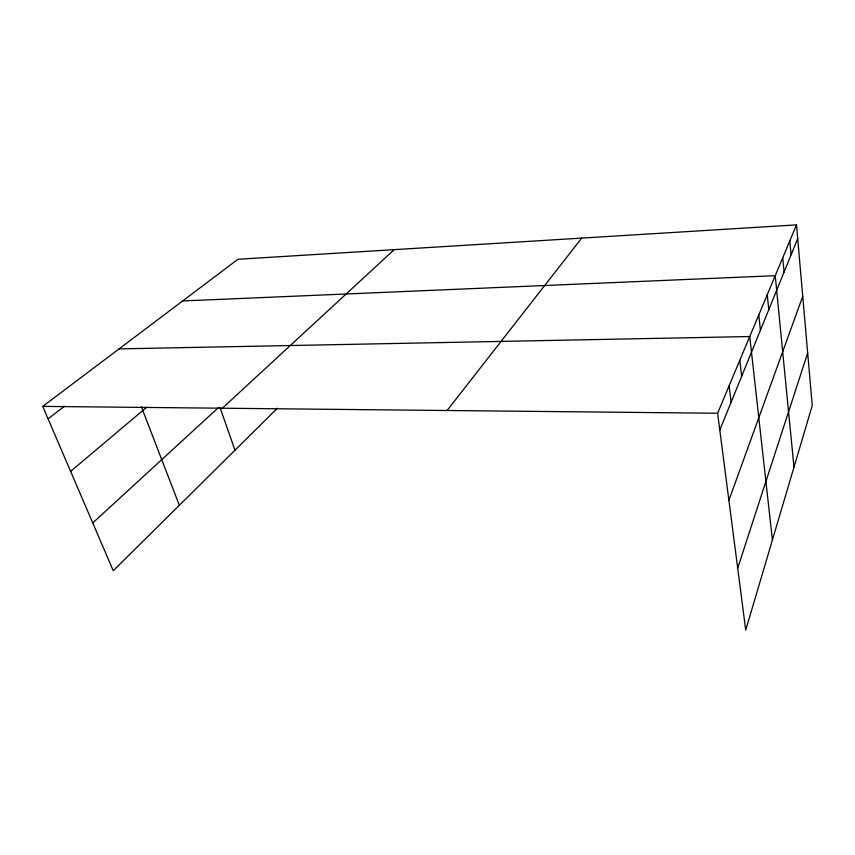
<?xml version="1.0" encoding="UTF-8"?>
<svg xmlns="http://www.w3.org/2000/svg" width="855" height="855" viewBox="0 0 855 855"><rect width="100%" height="100%" fill="white"/><g stroke="black" fill="none" stroke-linecap="round" stroke-linejoin="round"><path stroke-width="1.28" d="M737.694 568.212L807.676 353.03M728.898 500.335L802.738 296.343M719.792 430.086L797.704 238.577M796.507 224.876L812.25 405.516L745.72 630.124L717.612 413.254L796.507 224.876L237.989 259.268L42.75 406.392L113.255 570.734L277.394 408.23M447.09 410.507L581.721 238.096M222.332 408.22L394.187 249.649M92.757 522.939L218.688 407.386M70.623 471.362L146.825 407.13M48.094 418.854L64.414 406.275M182.671 300.96L775.229 275.684L793.985 467.183M119.059 348.883L749.75 336.539L772.428 539.986M42.75 406.392L717.612 413.254M141.364 406.777L179.336 505.316M220.098 407.75L234.986 450.222M729.101 385.819L731.121 402.245M739.789 360.318L741.659 376.339M758.78 314.961L760.416 330.254M767.256 294.719L768.784 309.66M782.742 257.761L784.078 272.061M789.817 240.854L791.089 254.854"/></g></svg>
